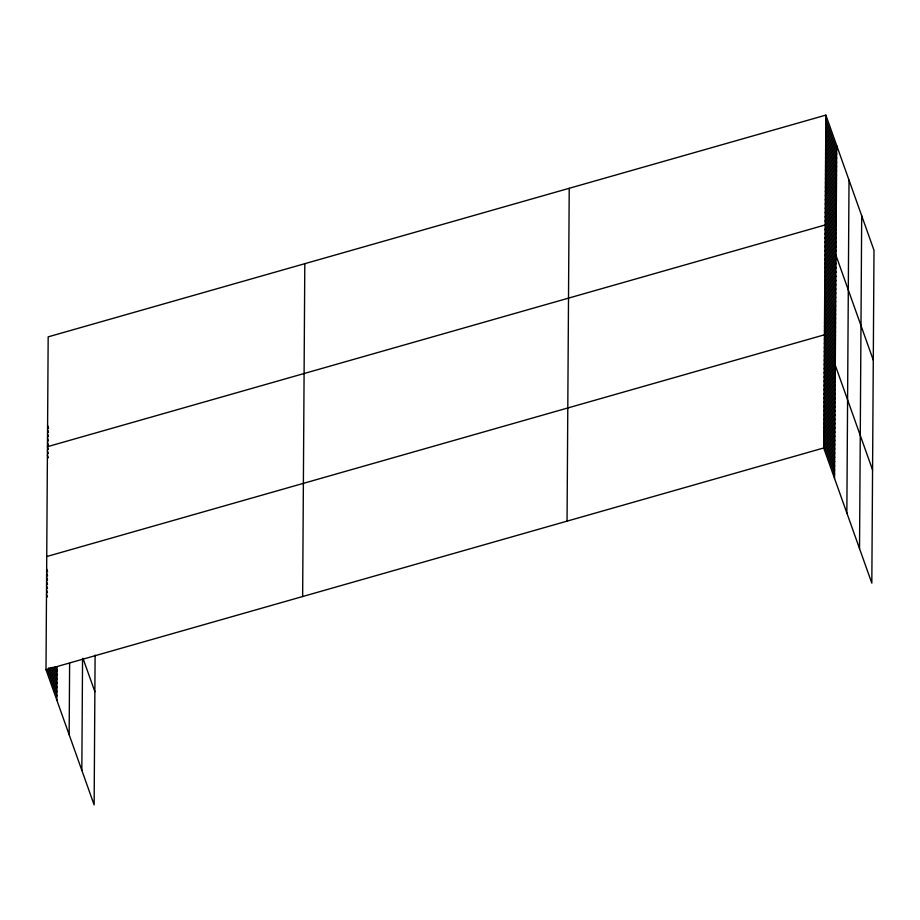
<?xml version="1.0" encoding="UTF-8"?>
<svg xmlns="http://www.w3.org/2000/svg" width="920" height="920" viewBox="0 0 920 920"><rect width="100%" height="100%" fill="white"/><g stroke="black" fill="none" stroke-linecap="round" stroke-linejoin="round"><path stroke-width="1.38" d="M95.105 655.097L94.139 804.885L46 669.702L48.173 336.858L825.861 115.115L874 250.297L871.826 583.142L823.699 447.971L825.861 115.115M56.844 700.166L57.063 666.644M69.15 734.723L69.621 663.469M81.834 770.327L82.558 658.559M302.645 596.528L304.808 263.683M567.053 521.145L569.227 188.289M834.543 478.434L836.717 145.59M846.848 512.992L849.022 180.136M859.533 548.596L861.695 215.74M46.736 556.531L824.435 334.799L872.574 469.982M46 669.702L823.699 447.971M825.838 119.347L836.682 149.81M825.815 123.567L836.659 154.031M825.78 127.788L836.636 158.263M825.757 132.02L836.602 162.483M825.723 136.24L836.579 166.704M825.7 140.472L836.544 170.936M825.677 144.693L836.521 175.156M825.643 148.913L836.498 179.377M825.619 153.145L836.464 183.609M825.596 157.366L836.441 187.829M825.562 161.586L836.406 192.061M825.539 165.818L836.383 196.282M825.505 170.039L836.36 200.502M825.481 174.259L836.326 204.734M825.458 178.492L836.303 208.955M825.424 182.712L836.28 213.175M825.401 186.933L836.245 217.407M825.366 191.164L836.222 221.628M825.343 195.385L836.188 225.848M825.32 199.617L836.165 230.08M825.286 203.837L836.142 234.301M825.263 208.058L836.107 238.533M825.228 212.29L836.084 242.753M825.206 216.511L836.05 246.974M825.182 220.731L836.027 251.206M873.287 360.134L825.148 224.963L47.449 446.694L48.392 449.339M825.125 229.183L835.969 259.647M825.091 233.404L835.946 263.879M825.067 237.636L835.912 268.099M825.044 241.856L835.889 272.32M825.01 246.088L835.866 276.552M824.987 250.309L835.831 280.772M824.952 254.529L835.808 285.005M824.929 258.761L835.774 289.225M824.906 262.982L835.751 293.445M824.872 267.202L835.728 297.678M824.849 271.434L835.693 301.898M824.826 275.655L835.67 306.118M824.791 279.875L835.636 310.35M824.769 284.108L835.613 314.571M824.734 288.328L835.59 318.791M824.711 292.56L835.555 323.023M824.688 296.78L835.532 327.244M824.654 301.001L835.509 331.476M824.63 305.233L835.475 335.697M824.596 309.453L835.452 339.917M824.573 313.674L835.418 344.149M824.55 317.906L835.394 348.369M824.515 322.126L835.371 352.59M824.492 326.347L835.337 356.822M824.458 330.579L835.314 361.042M824.412 338.997L835.256 369.46M824.377 343.183L835.233 373.647M824.355 347.38L835.199 377.844M824.331 351.566L835.176 382.03M824.297 355.764L835.141 386.228M824.274 359.95L835.119 390.413M824.239 364.147L835.095 394.611M824.216 368.334L835.061 398.797M824.193 372.519L835.038 402.994M824.159 376.717L835.015 407.18M824.136 380.903L834.981 411.378M824.113 385.1L834.957 415.564M824.078 389.286L834.923 419.761M824.055 393.484L834.9 423.947M824.021 397.67L834.877 428.145M823.998 401.867L834.842 432.331M823.975 406.053L834.819 436.528M823.94 410.251L834.796 440.714M823.918 414.437L834.762 444.9M823.894 418.634L834.739 449.098M823.86 422.82L834.716 453.284M823.837 427.018L834.681 457.481M823.803 431.204L834.658 461.667M823.779 435.401L834.624 465.865M823.756 439.587L834.601 470.051M823.722 443.785L834.578 474.248M47.587 425.569L48.53 428.214M47.564 429.789L48.507 432.446M47.529 434.022L48.484 436.666M47.506 438.242L48.45 440.898M47.483 442.474L48.426 445.119M47.426 450.915L48.369 453.572M47.403 455.147L48.346 457.792M82.972 658.306L94.875 691.713M46.655 569.112L47.598 571.757M46.632 573.298L47.575 575.954M46.598 577.495L47.541 580.14M46.575 581.681L47.518 584.338M46.54 585.879L47.495 588.524M46.517 590.065L47.461 592.721M46.494 594.262L47.437 596.907M55.625 666.862L57.04 670.829M54.188 667.081L57.017 675.027M52.739 667.287L56.982 679.213M51.301 667.506L56.959 683.41M49.852 667.724L56.925 687.596M48.415 667.943L56.902 691.794M47.437 669.484L56.879 695.98"/></g></svg>
